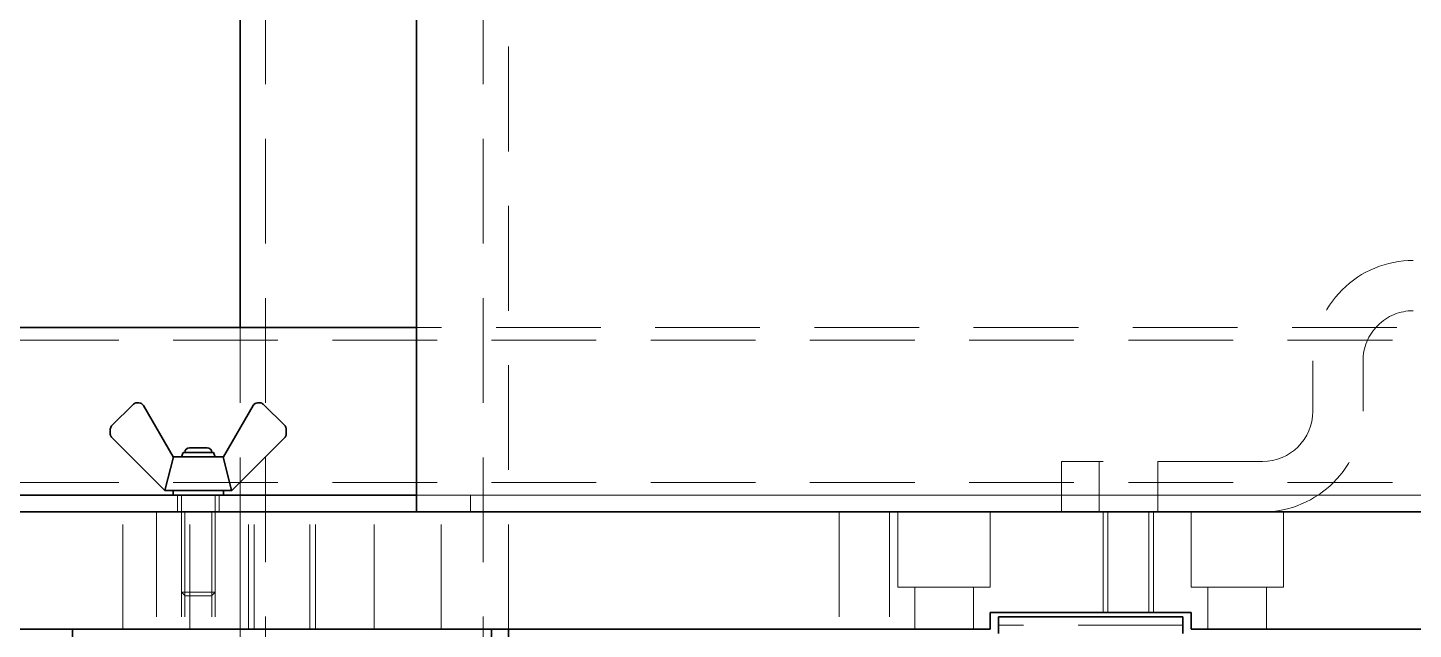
# Model space of a CAD drawing. Header units: millimetres. Extents: x -10155 to 20189, y -25550 to -22580.
# Drawn here: x -9551.6 to -9386.2, y -24633 to -24561.3 of the extents above; entities that cross this region are included whole.
import ezdxf

# ---------------------------------------------------------------- set-up
doc = ezdxf.new("R2010")
doc.units = ezdxf.units.MM
doc.linetypes.add('HIDDEN-HOKUTO', pattern=[3.8, 2.5, -1.3])
doc.layers.add('AM_HID', color=1, linetype='HIDDEN-HOKUTO', lineweight=25)

msp = doc.modelspace()

# ---------------------------------------------------------------- linework, layer by layer
at = {"color": 7, "lineweight": 35}
for p, q in [((-9505.218, -24619.046), (-9505.218, -24499.046)), ((-9526.248, -24597.046), (-9526.248, -24546.044)), ((-9505.218, -24597.046), (-9655.748, -24597.046)), ((-9563.748, -24617.046), (-9505.218, -24617.046)), ((-9648.748, -24619.046), (-9242.247, -24619.046)), ((-9436.748, -24631.046), (-9412.748, -24631.046)), ((-9413.748, -24631.546), (-9435.748, -24631.546)), ((-9648.748, -24633.046), (-9436.748, -24633.046)), ((-9496.248, -24633.046), (-9546.248, -24633.046)), ((-9494.248, -24663.044), (-9494.248, -24633.046)), ((-9412.748, -24633.046), (-9242.247, -24633.046))]:
    msp.add_line(p, q, dxfattribs=at)
at = {"color": 7, "lineweight": 35, "ltscale": 0.091551}
msp.add_line((-9539.001, -24606.207), (-9541.593, -24608.794), dxfattribs=at)
at = {"color": 7, "lineweight": 35, "ltscale": 0.007141}
for p, q in [((-9538.327, -24606.046), (-9538.613, -24606.046)), ((-9523.882, -24606.046), (-9524.168, -24606.046))]:
    msp.add_line(p, q, dxfattribs=at)
at = {"color": 7, "lineweight": 35, "ltscale": 0.177303}
for p, q in [((-9534.248, -24612.496), (-9537.793, -24606.354)), ((-9524.702, -24606.354), (-9528.248, -24612.496))]:
    msp.add_line(p, q, dxfattribs=at)
at = {"color": 7, "lineweight": 35, "ltscale": 0.091542}
msp.add_line((-9520.902, -24608.794), (-9523.494, -24606.207), dxfattribs=at)
at = {"color": 7, "lineweight": 35, "ltscale": 0.015341}
for p, q in [((-9541.748, -24609.165), (-9541.748, -24609.779)), ((-9520.748, -24609.779), (-9520.748, -24609.165))]:
    msp.add_line(p, q, dxfattribs=at)
at = {"color": 7, "lineweight": 35, "ltscale": 0.224373}
for p, q in [((-9541.594, -24610.15), (-9535.248, -24616.496)), ((-9527.248, -24616.496), (-9520.901, -24610.15))]:
    msp.add_line(p, q, dxfattribs=at)
at = {"color": 7, "lineweight": 35, "ltscale": 0.014634}
for p, q in [((-9533.047, -24611.946), (-9533.248, -24612.496)), ((-9529.248, -24612.496), (-9529.448, -24611.946))]:
    msp.add_line(p, q, dxfattribs=at)
at = {"color": 7, "lineweight": 35, "ltscale": 0.08999}
msp.add_line((-9529.448, -24611.946), (-9533.047, -24611.946), dxfattribs=at)
at = {"color": 7, "lineweight": 35, "ltscale": 0.05249}
msp.add_line((-9530.198, -24611.396), (-9532.297, -24611.396), dxfattribs=at)
at = {"color": 7, "lineweight": 35, "ltscale": 0.103119}
for p, q in [((-9534.221, -24612.496), (-9535.227, -24616.496)), ((-9527.268, -24616.496), (-9528.274, -24612.496))]:
    msp.add_line(p, q, dxfattribs=at)
at = {"color": 7, "lineweight": 35, "ltscale": 0.000671387}
for p, q in [((-9534.221, -24612.496), (-9534.248, -24612.496)), ((-9528.248, -24612.496), (-9528.274, -24612.496))]:
    msp.add_line(p, q, dxfattribs=at)
at = {"color": 7, "lineweight": 35, "ltscale": 0.148657}
msp.add_line((-9528.274, -24612.496), (-9534.221, -24612.496), dxfattribs=at)
at = {"color": 7, "lineweight": 35, "ltscale": 0.000500488}
for p, q in [((-9535.248, -24616.496), (-9535.227, -24616.496)), ((-9527.268, -24616.496), (-9527.248, -24616.496))]:
    msp.add_line(p, q, dxfattribs=at)
at = {"color": 7, "lineweight": 35, "ltscale": 0.198999}
msp.add_line((-9527.268, -24616.496), (-9535.227, -24616.496), dxfattribs=at)
at = {"color": 7, "lineweight": 35, "ltscale": 0.01375}
for p, q in [((-9534.248, -24617.046), (-9534.248, -24616.496)), ((-9528.248, -24616.496), (-9528.248, -24617.046))]:
    msp.add_line(p, q, dxfattribs=at)
at = {"color": 7, "lineweight": 35, "ltscale": 0.05}
for p, q in [((-9436.748, -24633.046), (-9436.748, -24631.046)), ((-9435.748, -24631.546), (-9435.748, -24633.546)), ((-9413.748, -24631.546), (-9413.748, -24633.546)), ((-9412.748, -24633.046), (-9412.748, -24631.046))]:
    msp.add_line(p, q, dxfattribs=at)
at = {"color": 7, "lineweight": 35, "ltscale": 0.299991}
msp.add_line((-9546.248, -24645.046), (-9546.248, -24633.046), dxfattribs=at)
at = {"color": 7, "lineweight": 35, "ltscale": 0.29998}
msp.add_line((-9496.248, -24645.046), (-9496.248, -24633.046), dxfattribs=at)
at = {"color": 7, "lineweight": 35}
for centre, radius, start, end in [((-9538.613, -24606.596), 0.55, 90, 134.93846), ((-9538.327, -24606.662), 0.616, 30, 90), ((-9524.168, -24606.662), 0.616, 90, 150), ((-9523.882, -24606.596), 0.55, 45.06154, 90), ((-9541.223, -24609.165), 0.525, 134.93846, 180.00001), ((-9521.272, -24609.165), 0.525, 0, 45.06154), ((-9541.223, -24609.779), 0.525, 179.99999, 225), ((-9521.272, -24609.779), 0.525, 315, 0), ((-9532.297, -24611.946), 0.55, 90, 179.99999), ((-9530.198, -24611.946), 0.55, 0, 90)]:
    msp.add_arc(centre, radius, start, end, dxfattribs=at)
at = {"layer": 'AM_HID', "color": 1, "lineweight": 13, "ltscale": 5}
for p, q in [((-9523.248, -24663.044), (-9523.248, -24538.044)), ((-9497.248, -24663.044), (-9497.248, -24538.044)), ((-9494.248, -24633.046), (-9494.248, -24538.044)), ((-9526.248, -24663.044), (-9526.248, -24597.046)), ((-9255.217, -24597.046), (-9505.218, -24597.046)), ((-8666.748, -24598.546), (-9655.748, -24598.546)), ((-9398.248, -24601.046), (-9398.248, -24607.046)), ((-9392.248, -24607.046), (-9392.248, -24601.046)), ((-9534.221, -24612.496), (-9535.227, -24616.496)), ((-9527.268, -24616.496), (-9528.274, -24612.496)), ((-9428.248, -24613.046), (-9428.248, -24619.046)), ((-9428.248, -24613.046), (-9423.248, -24613.046)), ((-9423.748, -24613.046), (-9423.748, -24619.046)), ((-9423.748, -24613.046), (-9423.748, -24619.046)), ((-9404.248, -24613.046), (-9423.248, -24613.046)), ((-9416.748, -24613.046), (-9416.748, -24619.046)), ((-9416.748, -24613.046), (-9416.748, -24619.046)), ((-8666.748, -24615.546), (-9655.748, -24615.546)), ((-9528.248, -24617.046), (-9534.248, -24617.046)), ((-9533.748, -24617.046), (-9533.748, -24619.046)), ((-9533.748, -24617.046), (-9533.748, -24619.046)), ((-9533.248, -24628.617), (-9533.248, -24617.046)), ((-9529.248, -24617.046), (-9529.248, -24628.617)), ((-9528.748, -24617.046), (-9528.748, -24619.046)), ((-9528.748, -24617.046), (-9528.748, -24619.046)), ((-9505.218, -24617.046), (-9498.748, -24617.046)), ((-9498.748, -24617.046), (-9498.748, -24619.046)), ((-9255.217, -24617.046), (-9498.748, -24617.046)), ((-8843.747, -24617.046), (-9498.748, -24617.046)), ((-9563.748, -24619.046), (-9498.748, -24619.046)), ((-9540.248, -24633.046), (-9540.248, -24619.046)), ((-9536.248, -24619.046), (-9536.248, -24633.046)), ((-9533.248, -24619.046), (-9533.248, -24633.046)), ((-9533.248, -24619.046), (-9533.248, -24633.046)), ((-9532.869, -24619.046), (-9532.869, -24633.046)), ((-9532.869, -24619.046), (-9532.869, -24633.046)), ((-9532.248, -24633.046), (-9532.248, -24619.046)), ((-9529.626, -24619.046), (-9529.626, -24633.046)), ((-9529.626, -24619.046), (-9529.626, -24633.046)), ((-9529.248, -24619.046), (-9529.248, -24633.046)), ((-9529.248, -24619.046), (-9529.248, -24633.046)), ((-9526.248, -24619.046), (-9526.248, -24633.046)), ((-9525.248, -24633.046), (-9525.248, -24619.046)), ((-9524.571, -24633.046), (-9524.571, -24619.046)), ((-9517.924, -24633.046), (-9517.924, -24619.046)), ((-9517.248, -24633.046), (-9517.248, -24619.046)), ((-9510.248, -24633.046), (-9510.248, -24619.046)), ((-9505.218, -24619.046), (-9255.218, -24619.046)), ((-9502.248, -24633.046), (-9502.248, -24619.046)), ((-9454.748, -24619.046), (-9454.748, -24633.046)), ((-9454.748, -24619.046), (-9454.748, -24633.046)), ((-9454.748, -24619.046), (-9454.748, -24633.046)), ((-9454.748, -24619.046), (-9454.748, -24633.046)), ((-9448.748, -24619.046), (-9448.748, -24633.046)), ((-9448.748, -24619.046), (-9448.748, -24633.046)), ((-9448.748, -24619.046), (-9448.748, -24633.046)), ((-9448.748, -24619.046), (-9448.748, -24633.046)), ((-9447.748, -24619.046), (-9447.748, -24628.046)), ((-9447.748, -24619.046), (-9447.748, -24628.046)), ((-9447.748, -24619.046), (-9447.748, -24628.046)), ((-9447.748, -24619.046), (-9447.748, -24628.046)), ((-9436.748, -24619.046), (-9436.748, -24628.046)), ((-9436.748, -24619.046), (-9436.748, -24628.046)), ((-9436.748, -24619.046), (-9436.748, -24628.046)), ((-9436.748, -24619.046), (-9436.748, -24628.046)), ((-9423.248, -24619.046), (-9423.248, -24631.046)), ((-9423.248, -24619.046), (-9423.248, -24631.046)), ((-9422.706, -24619.046), (-9422.706, -24631.046)), ((-9422.706, -24619.046), (-9422.706, -24631.046)), ((-9417.789, -24619.046), (-9417.789, -24631.046)), ((-9417.789, -24619.046), (-9417.789, -24631.046)), ((-9417.248, -24619.046), (-9417.248, -24631.046)), ((-9417.248, -24619.046), (-9417.248, -24631.046)), ((-9412.748, -24619.046), (-9412.748, -24628.046)), ((-9412.748, -24619.046), (-9412.748, -24628.046)), ((-9412.748, -24619.046), (-9412.748, -24628.046)), ((-9412.748, -24619.046), (-9412.748, -24628.046)), ((-9401.748, -24619.046), (-9401.748, -24628.046)), ((-9401.748, -24619.046), (-9401.748, -24628.046)), ((-9401.748, -24619.046), (-9401.748, -24628.046)), ((-9401.748, -24619.046), (-9401.748, -24628.046)), ((-9529.248, -24628.617), (-9533.248, -24628.617)), ((-9529.248, -24628.617), (-9533.248, -24628.617)), ((-9533.248, -24628.617), (-9532.818, -24629.046)), ((-9529.677, -24629.046), (-9529.248, -24628.617)), ((-9447.748, -24628.046), (-9437.421, -24628.046)), ((-9445.748, -24628.046), (-9445.748, -24633.046)), ((-9445.748, -24628.046), (-9445.748, -24633.046)), ((-9445.748, -24628.046), (-9445.748, -24633.046)), ((-9445.748, -24628.046), (-9445.748, -24633.046)), ((-9438.748, -24628.046), (-9438.748, -24633.046)), ((-9438.748, -24628.046), (-9438.748, -24633.046)), ((-9438.748, -24628.046), (-9438.748, -24633.046)), ((-9438.748, -24628.046), (-9438.748, -24633.046)), ((-9437.421, -24628.046), (-9436.748, -24628.046)), ((-9412.748, -24628.046), (-9402.421, -24628.046)), ((-9410.748, -24628.046), (-9410.748, -24633.046)), ((-9410.748, -24628.046), (-9410.748, -24633.046)), ((-9410.748, -24628.046), (-9410.748, -24633.046)), ((-9410.748, -24628.046), (-9410.748, -24633.046)), ((-9403.748, -24628.046), (-9403.748, -24633.046)), ((-9403.748, -24628.046), (-9403.748, -24633.046)), ((-9403.748, -24628.046), (-9403.748, -24633.046)), ((-9403.748, -24628.046), (-9403.748, -24633.046)), ((-9402.421, -24628.046), (-9401.748, -24628.046)), ((-9529.677, -24629.046), (-9532.818, -24629.046)), ((-9540.248, -24649.046), (-9540.248, -24633.046)), ((-9532.248, -24649.046), (-9532.248, -24633.046)), ((-9525.748, -24649.046), (-9525.748, -24633.046)), ((-9516.748, -24649.046), (-9516.748, -24633.046)), ((-9510.248, -24649.046), (-9510.248, -24633.046)), ((-9502.248, -24649.046), (-9502.248, -24633.046)), ((-9413.748, -24632.546), (-9435.748, -24632.546))]:
    msp.add_line(p, q, dxfattribs=at)
for centre, radius, start, end in [((-9386.248, -24601.046), 12, 90, 180.00001), ((-9386.248, -24601.046), 6, 90, 180.00001), ((-9404.248, -24607.046), 12, 270, 0), ((-9404.248, -24607.046), 6, 270, 0)]:
    msp.add_arc(centre, radius, start, end, dxfattribs=at)

doc.saveas('drawing.dxf')
